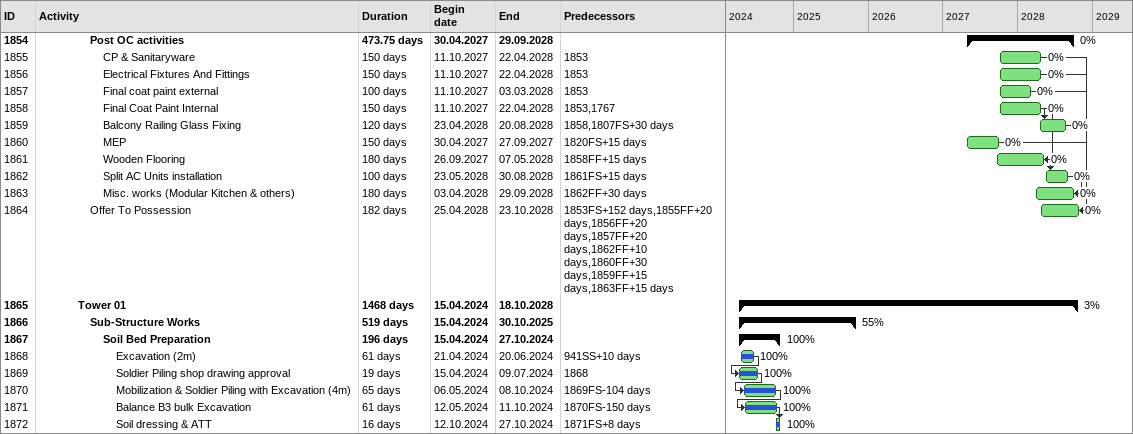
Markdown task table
| ID | Level | Task | Duration | Start | Finish | Predecessors | % complete |
|---|---|---|---|---|---|---|---|
| 1854 | 5 | **Post OC activities** | 473.75d | 2027-04-30 | 2028-09-29 |  | 0 |
| 1855 | 6 | CP & Sanitaryware | 150d | 2027-10-11 | 2028-04-22 | 1853 | 0 |
| 1856 | 6 | Electrical Fixtures And Fittings | 150d | 2027-10-11 | 2028-04-22 | 1853 | 0 |
| 1857 | 6 | Final coat paint external | 100d | 2027-10-11 | 2028-03-03 | 1853 | 0 |
| 1858 | 6 | Final Coat Paint Internal | 150d | 2027-10-11 | 2028-04-22 | 1853, 1767 | 0 |
| 1859 | 6 | Balcony Railing Glass Fixing | 120d | 2028-04-23 | 2028-08-20 | 1858, 1807FS+30d | 0 |
| 1860 | 6 | MEP | 150d | 2027-04-30 | 2027-09-27 | 1820FS+15d | 0 |
| 1861 | 6 | Wooden Flooring | 180d | 2027-09-26 | 2028-05-07 | 1858FF+15d | 0 |
| 1862 | 6 | Split AC Units installation | 100d | 2028-05-23 | 2028-08-30 | 1861FS+15d | 0 |
| 1863 | 6 | Misc. works (Modular Kitchen & others) | 180d | 2028-04-03 | 2028-09-29 | 1862FF+30d | 0 |
| 1864 | 5 | Offer To Possession | 182d | 2028-04-25 | 2028-10-23 | 1853FS+152d, 1855FF+20d, 1856FF+20d, 1857FF+20d, 1862FF+10d, 1860FF+30d, 1859FF+15d, 1863FF+15d | 0 |
| 1865 | 4 | **Tower 01** | 1468d | 2024-04-15 | 2028-10-18 |  | 3 |
| 1866 | 5 | **Sub-Structure Works** | 519d | 2024-04-15 | 2025-10-30 |  | 55 |
| 1867 | 6 | **Soil Bed Preparation** | 196d | 2024-04-15 | 2024-10-27 |  | 100 |
| 1868 | 7 | Excavation (2m) | 61d | 2024-04-21 | 2024-06-20 | 941SS+10d | 100 |
| 1869 | 7 | Soldier Piling shop drawing approval | 19d | 2024-04-15 | 2024-07-09 | 1868 | 100 |
| 1870 | 7 | Mobilization & Soldier Piling with Excavation (4m) | 65d | 2024-05-06 | 2024-10-08 | 1869FS-104d | 100 |
| 1871 | 7 | Balance B3 bulk Excavation | 61d | 2024-05-12 | 2024-10-11 | 1870FS-150d | 100 |
| 1872 | 7 | Soil dressing & ATT | 16d | 2024-10-12 | 2024-10-27 | 1871FS+8d | 100 |
